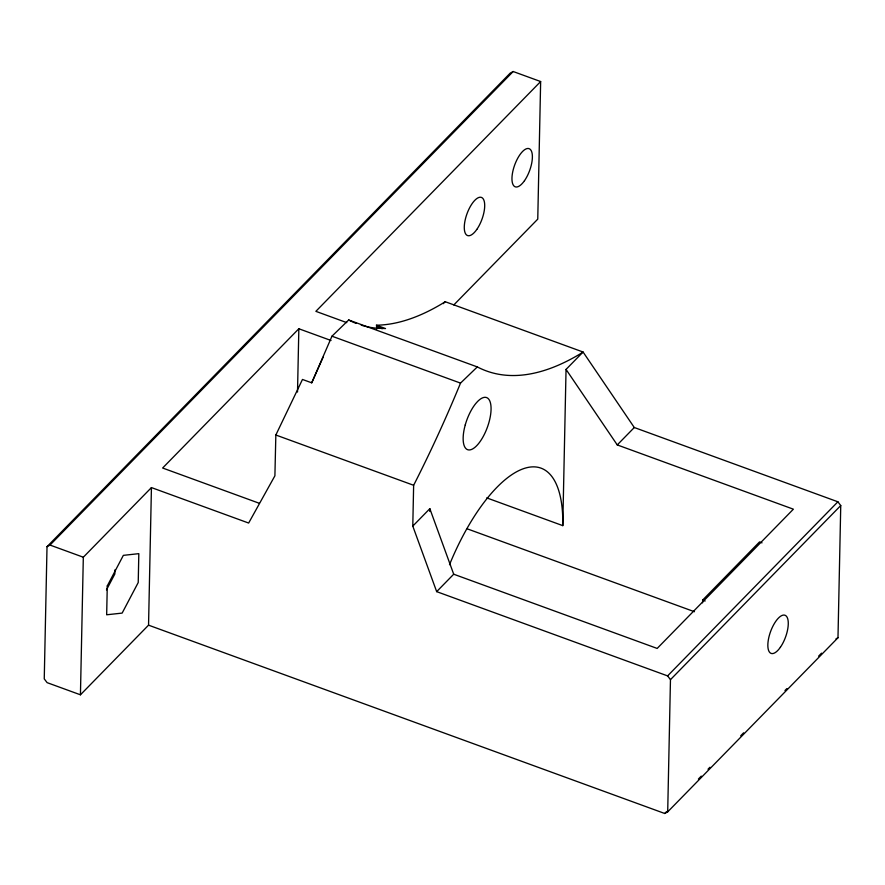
<?xml version="1.0" encoding="UTF-8"?>
<svg xmlns="http://www.w3.org/2000/svg" width="885" height="885" viewBox="0 0 885 885"><rect width="100%" height="100%" fill="white"/><g stroke="black" fill="none" stroke-linecap="round" stroke-linejoin="round"><path stroke-width="1.33" d="M453.828 304.938L537.759 219.137L540.647 81.542L513.167 71.519L510.191 73.145L47.016 546.687L44.25 678.883L47.115 682.645L80.435 694.802L148.547 625.164L151.435 487.58L248.652 523.046L274.903 475.809L275.843 435.011L302.471 379.455L311.719 382.818L331.963 336.2L348.668 319.983L477.314 366.921A480.046 188.538 -70 0 0 580.306 353.801L583.071 352.02L634.291 427.521L837.885 501.795L840.75 505.556L837.984 637.753L667.699 811.855L664.723 813.481L148.547 625.164M80.435 694.802L83.323 557.218L151.435 487.58M114.928 569.874L114.84 574L106.477 589.886M297.515 392.044L298.842 328.755L331.045 340.504M667.699 811.855L670.465 679.658L667.6 675.897L436.67 591.634L412.786 526.11L413.638 485.279A579.221 227.489 -70 0 0 460.521 383.105L477.314 366.921M429.778 511.453L429.833 508.687L412.786 526.11M486.739 497.89L562.772 525.635L566.046 369.421L583.071 352.02L445.177 301.708L442.411 303.489A480.046 188.538 -70 0 1 376.689 325.193L376.601 329.331M702.59 602.84L702.646 600.074L759.529 541.93L762.029 542.848M311.719 382.818L323.136 357.186M47.016 546.687L50.002 545.06L513.167 71.519M298.842 328.755L162.63 468.021L259.261 503.266M540.647 81.542L315.868 311.343L346.743 322.616M443.285 303.644L445.177 301.708M436.67 591.634L453.706 574.21L429.833 508.687M566.046 369.421L617.254 444.923L634.291 427.521M667.6 675.897L837.885 501.795M670.465 679.658L840.75 505.556M664.723 813.481L666.648 811.512M698.387 779.054L701.274 776.101M708.011 769.22L709.936 767.251M740.723 735.778L743.61 732.824M784.973 690.532L786.898 688.563M818.647 656.106L821.534 653.152M835.993 638.837L837.984 637.753M376.291 325.182L385.528 328.556L376.025 328.158A480.035 188.549 -70 0 1 361.235 325.171M376.446 326.609L382.22 328.711M331.963 336.2L460.521 383.105M617.254 444.923L793.38 509.185L657.168 648.439L453.706 574.21M275.843 435.011L413.638 485.279M702.646 600.074L705.157 600.992M467.291 528.854L694.448 611.723M50.002 545.06L83.323 557.218M356.102 323.379A480.035 188.549 -70 0 1 348.668 319.983M449.514 564.685A135.316 53.144 -70 0 1 523.688 468.619A135.316 53.144 -70 0 1 562.772 525.635M107.273 585.925L106.665 614.787L122.141 613.095L138.226 582.529L138.823 553.656L123.347 555.36L107.273 585.925M465.244 424.933L464.382 428.362A27.745 10.897 -70 0 0 473.044 448.695A27.745 10.897 -70 0 0 490.887 412.366A27.745 10.897 -70 0 0 477.568 401.513L475.743 403.56A27.745 10.897 -70 0 0 465.244 424.933M780.382 647.267A20.3 7.976 -70 0 0 785.526 615.495A20.3 7.976 -70 0 0 768.28 640.231A20.3 7.976 -70 0 0 780.382 647.267M476.816 229.425A20.3 7.976 -70 0 0 481.96 197.665A20.3 7.976 -70 0 0 464.713 222.389A20.3 7.976 -70 0 0 476.816 229.425M524.495 180.684A20.3 7.976 -70 0 0 529.639 148.912A20.3 7.976 -70 0 0 512.393 173.648A20.3 7.976 -70 0 0 524.495 180.684"/></g></svg>
